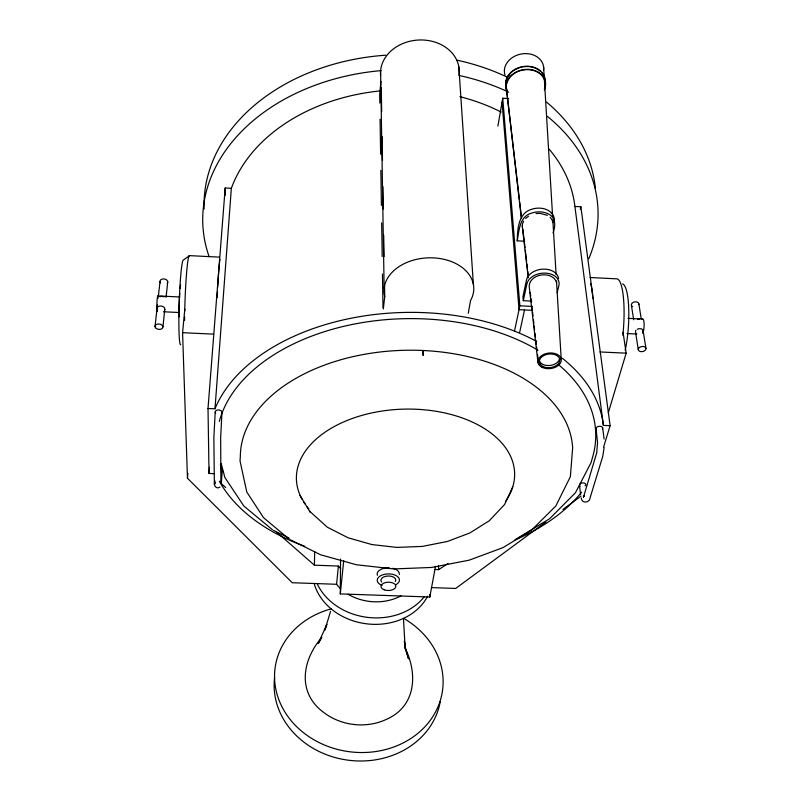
<?xml version="1.0" encoding="UTF-8"?>
<svg xmlns="http://www.w3.org/2000/svg" width="801" height="801" viewBox="0 0 801 801"><rect width="100%" height="100%" fill="white"/><g stroke="black" fill="none" stroke-linecap="round" stroke-linejoin="round"><path stroke-width="1.2" d="M435.484 566.497L429.807 597.005L340.305 593.911L340.555 559.088M340.745 568.74L338.382 566.047L314.403 565.186L314.673 551.428M522.362 227.023L522.442 224.05L523.554 221.126M554.262 220.916C554.973 216.48 551.859 212.455 548.174 210.363A17.141 12.596 -8.2 0 0 531.073 209.451C518.177 213.547 517.496 229.667 517.236 240.821L524.705 241.201M222.247 470.437L221.426 482.282M221.977 412.295L220.655 437.646L220.896 482.222M214.548 473.681L209.031 473.461L209.492 467.233M231.349 188.315L225.191 187.985L208.01 408.49L214.988 408.79L231.349 188.315A175.179 130.213 -1.8 0 1 379.674 90.964M215.219 412.014L213.867 437.366L214.338 481.972C213.416 485.286 216.58 489.872 220.005 487.058M604.134 447.509L602.712 456.52L590.207 497.451C589.937 503.018 581.796 503.929 581.206 498.052M340.455 588.735L336.58 584.289L292.245 582.738L187.464 478.217L187.885 473.321M215.028 480.98L214.678 484.124L215.099 482.843M187.464 478.217L182.578 332.695L184.811 309.226M380.916 81.442L379.684 94.258L379.824 102.989M336.58 584.289L338.382 566.047M340.305 593.911L343.729 560.73M162.933 326.878L164.836 308.906A3.925 2.693 7.7 0 1 164.736 309.607M166.067 297.341L167.719 281.852M155.034 326.508L157.427 304.931M158.438 295.779L160.02 281.481M383.329 308.976L384.73 296.56L384.55 285.316M497.902 126.107L502.738 98.233L508.775 98.613M468.295 313.221L470.487 300.695A44.926 31.88 -2.8 0 0 433.461 257.872A44.926 31.88 -2.8 0 0 384.73 296.56M517.236 240.821C519.138 230.738 519.338 216.56 531.453 213.166A17.171 12.586 -8.1 0 1 548.595 214.067C555.964 217.512 555.614 226.453 553.02 232.941M514.562 330.773L519.859 305.782L502.738 98.233M531.824 301.096L523.303 300.685L526.888 283.944A16.28 11.444 -7.5 0 1 545.501 273.121A16.28 11.444 -7.5 0 1 558.888 285.516L557.186 292.675M519.699 332.225L524.515 309.947M580.304 209.181L580.875 206.778L574.908 206.468A175.179 130.213 -1.8 0 0 549.166 149.176M330.563 611.293L324.906 630.037L326.838 624.39L318.237 643.563L321.792 637.476C302.277 659.764 296.781 692.444 323.364 712.199L323.444 712.259C341.066 725.936 366.207 728.83 386.422 719.358L386.523 719.318C416.27 706.132 417.852 673.721 405.006 647.839M608.289 412.795L626.152 353.171L623.078 332.345M603.614 447.068L610.112 425.671L580.875 206.778M506.092 81.161L507.474 77.086L510.047 73.402M506.132 81.422L507.494 77.377L510.107 73.602A19.594 15.73 -10.7 0 1 522.222 66.984M512.74 486.838L504.57 504.52L489.281 520.76L469.817 532.975L447.419 541.466L422.367 546.412L396.845 547.413L371.834 544.55L348.075 537.781L327.299 527.188L309.617 511.258M525.636 218.433L528.56 216.18M545.912 521.962L455.699 588.445L431.339 587.594M562.953 509.406L580.995 496.109M584.269 496.209L583.609 496.69L596.745 452.725L597.546 442.502L596.064 428.785M219.404 257.121L189.517 255.639L183.379 260.035A42.383 2.763 -88.1 0 0 179.174 303.669A42.383 2.763 -88.1 0 0 180.726 344.68M434.903 569.501L438.648 569.631L447.999 563.514M514.973 539.764L549.616 518.748L575.458 492.725L591.088 462.567L592.45 457.651A189.577 119.749 -1.5 0 0 558.948 365.036M536.029 213.547L540.084 213.366L547.393 215.319M562.432 358.317A197.717 124.936 -1.5 0 1 603.383 425.391L610.112 425.671M163.414 311.769L179.264 312.51M626.993 333.556L636.855 334.017M182.578 332.695L213.717 334.137M599.949 351.959L626.152 353.171M627.994 318.357L642.813 319.068M157.797 295.929L179.764 296.981M590.187 277.526L616.64 278.838A46.218 9.822 -86.4 0 1 622.838 335.249M519.859 305.782L532.134 306.433M532.505 310.367L519.038 309.657L502.057 102.178M273.501 530.392L289.181 538.162M290.332 539.784L320.61 554.773L356.405 564.755L393.691 568.93L431.689 567.448L469.196 560.159L503.018 547.624L531.463 530.262L555.854 505.952L570.362 476.685L572.685 447.268L572.114 442.392A166.238 103.79 -1.5 0 0 399.869 350.438A166.238 103.79 -1.5 0 0 240.35 456.089L240.04 460.965L246.778 492.004L263.509 517.636L288.861 538.883M272.46 529.761L243.884 506.062L224.871 477.526L221.186 463.449M221.036 483.454L225.702 487.539M277.056 532.495L314.403 565.186M550.157 217.311L552.049 219.824L552.96 222.668M299.985 495.439L310.247 512.3M556.615 282.853C552.99 270.147 529.181 273.341 529.211 286.608L537.952 362.392M507.303 91.574C504.98 86.608 506.883 80.631 510.417 76.726A19.635 15.73 -10.7 0 1 534.758 70.878A19.635 15.73 -10.7 0 1 544.43 88.851M405.046 647.989L408.57 658.863L405.436 647.879L404.375 641.12L405.106 647.378L403.534 619.573M638.878 303.949L641.231 318.758M643.133 330.763L645.966 348.565A3.895 2.563 -9.8 0 1 640.339 351.529A3.895 2.563 -9.8 0 1 640.019 347.093A3.895 2.563 -9.8 0 1 645.966 348.565M643.053 331.444L643.173 332.185M631.358 304.961L633.651 319.769M635.503 331.774L638.257 349.566M574.908 206.468L603.383 425.391M602.682 427.964L604.094 439.068M519.378 199.389L506.042 85.266L521.351 218.242M519.669 201.852L521.551 217.992M522.853 229.146L525.025 247.759M525.316 250.222L526.627 261.396M526.918 263.869L527.499 268.836M527.789 271.309L528.219 275.043M530.252 292.395L530.683 296.12M530.973 298.593L531.403 302.327M531.844 306.042L532.275 309.767M532.565 312.24L533.005 315.964M533.436 319.679L533.877 323.404M534.167 325.887L534.597 329.611M535.028 333.326L535.468 337.051M535.899 340.765L536.34 344.49M536.63 346.963L537.06 350.688M537.501 354.412L537.932 358.127M538.362 361.852L538.652 364.335M522.212 225.692L528.219 277.887M580.585 494.738L579.503 485.206A3.184 1.912 -6.3 0 0 580.054 486.107M523.303 300.685L522.933 296.73L526.497 279.98A16.24 11.444 -7.5 0 1 542.958 269.146A16.24 11.444 -7.5 0 1 558.587 278.548M458.833 66.833L473.371 284.285M543.599 66.863L552.6 216.22M552.82 219.955L556.124 274.713M556.495 280.931L561.221 359.349M438.497 565.896L438.648 569.631M429.716 594.502L429.807 597.005M381.276 87.85L381.676 111.599M382.087 136.591L382.477 160.34M382.918 186.583L383.289 209.081M383.719 235.324L384.069 256.57M380.595 70.688L384.14 288.27M380.075 119.219L380.615 154.172M380.865 170.403L381.406 205.356M381.676 222.828L382.197 256.53M382.467 274.012L382.988 307.714M208.01 408.49L209.031 473.461M225.191 187.985L225.211 195.374M427.634 596.194A60.025 49.512 7.4 0 1 367.909 623.969A60.025 49.512 7.4 0 1 314.413 584.36M424.36 596.625A60.375 49.642 7.4 0 1 367.879 617.411A60.375 49.642 7.4 0 1 317.376 584.119M401.001 595.844A46.989 38.548 7.4 0 1 348.145 594.292M642.342 319.289A7.609 1.752 -86.3 0 1 644.114 323.934A7.609 1.752 -86.3 0 1 642.732 333.346M637.236 329.301A3.855 2.573 -10 0 1 641.881 329.091A3.855 2.573 -10 0 1 642.722 332.115M635.583 331.093A3.855 2.573 -10 0 1 635.914 330.423M637.626 319.148A3.835 2.573 -10.2 0 1 639.548 319.249M631.548 305.612A3.795 2.583 -10.4 0 1 634.913 301.877A3.795 2.583 -10.4 0 1 638.808 304.64M632.61 306.643A3.795 2.583 -10.4 0 1 631.969 306.182M178.993 316.856A23.319 1.532 -88.1 0 1 179.764 293.246M180.175 288.34A23.319 1.532 -88.1 0 1 180.615 284.595M157.326 311.479A7.78 0.631 -88.2 0 1 157.066 300.816A7.78 0.631 -88.2 0 1 158.177 298.172M157.196 309.246A3.925 2.693 7.7 0 1 159.789 306.052A3.925 2.693 7.7 0 1 164.676 308.205M159.92 296.64A3.905 2.693 7.8 0 1 163.815 296.831M160.601 282.863A3.865 2.703 8 0 1 161.301 279.449A3.865 2.703 8 0 1 166.248 279.689A3.865 2.703 8 0 1 167.259 283.184M217.221 297.642A47.019 1.942 -87.9 0 1 217.471 292.005M217.712 287.189A47.019 1.942 -87.9 0 1 219.945 259.324M184.58 320.32A47.079 2.884 -88.1 0 1 184.62 316.745M184.731 311.058A47.079 2.884 -88.1 0 1 189.517 255.639M590.727 283.704A46.278 8.941 -86.5 0 1 592.86 298.573M622.557 283.874A41.582 8.991 -86.4 0 1 628.695 308.015A41.582 8.991 -86.4 0 1 625.17 350.257M381.646 582.037A7.419 4.175 -0.9 0 1 387.974 576.009A7.419 4.175 -0.9 0 1 395.324 581.516M382.037 585.381A11.134 6.258 -0.9 0 1 379.774 576.249A11.134 6.258 -0.9 0 1 396.175 575.619A11.134 6.258 -0.9 0 1 395.514 584.86M377.341 575.288A11.094 6.278 -0.9 0 1 389.156 567.749M392.901 568.259A11.094 6.278 -0.9 0 1 399.298 574.437M204.145 208.941A195.975 147.324 -1.8 0 1 385.752 55.199M457.221 60.235A195.975 147.324 -1.8 0 1 506.843 76.966M546.562 102.138A195.975 147.324 -1.8 0 1 595.383 188.235M547.423 116.385A197.727 147.124 -1.8 0 1 588.765 258.793M209.151 256.741A197.727 147.124 -1.8 0 1 381.066 70.628M459.434 75.544A197.727 147.124 -1.8 0 1 508.675 92.175M459.894 96.661A175.179 130.213 -1.8 0 1 501.216 112.08M581.636 492.164A197.717 124.936 -1.5 0 1 517.656 538.813M304.76 546.292A197.717 124.936 -1.5 0 1 219.374 481.241M214.988 408.79A197.717 124.936 -1.5 0 1 536.65 341.406M222.818 471.649A189.577 119.749 -1.5 0 1 220.305 464.78M219.324 421.426A189.577 119.749 -1.5 0 1 347.113 325.566A189.577 119.749 -1.5 0 1 538.002 350.217M302.217 499.494A109.156 67.064 -1.5 0 1 409.591 409.081A109.156 67.064 -1.5 0 1 505.831 500.965M308.846 508.865A109.156 67.064 -1.5 0 1 307.194 506.863M304.891 503.769A109.156 67.064 -1.5 0 1 303.499 501.646M504.98 75.024A19.795 16.01 -11 0 1 522.502 53.807A19.795 16.01 -11 0 1 543.609 70.027M559.418 359.208A10.263 6.829 -6.7 0 1 548.955 365.546A10.263 6.829 -6.7 0 1 539.183 360.009M507.303 92.716A19.995 16.02 -10.7 0 1 525.526 69.407A19.995 16.02 -10.7 0 1 544.36 89.932M506.562 88.641A19.955 16.02 -10.7 0 1 523.233 66.513A19.955 16.02 -10.7 0 1 545.141 82.643M543.619 75.574A19.594 15.73 -10.7 0 1 544.63 83.674M523.233 66.803A19.594 15.73 -10.7 0 1 540.405 71.309M541.907 72.891A19.594 15.73 -10.7 0 1 543.128 74.653M380.575 75.534A39.419 32.34 -3.9 0 1 420.765 39.96A39.419 32.34 -3.9 0 1 458.973 75.284M596.234 429.306A3.334 2.093 -7.4 0 1 599.569 426.262A3.334 2.093 -7.4 0 1 602.362 429.056M579.544 484.705A3.184 1.912 -6.3 0 1 584.009 483.003A3.184 1.912 -6.3 0 1 585.07 485.897M215.689 413.116A3.384 2.173 4.4 0 1 216.41 410.392A3.384 2.173 4.4 0 1 220.756 410.573A3.384 2.173 4.4 0 1 221.527 413.366M220.625 468.655A3.224 1.982 3.9 0 1 221.316 471.799M440.26 701.556A83.715 72.911 7.4 0 1 346.953 760.019A83.715 72.911 7.4 0 1 274.593 677.646M403.594 618.322A84.465 73.251 7.4 0 1 418.402 732.915A84.465 73.251 7.4 0 1 287.379 715.754A84.465 73.251 7.4 0 1 331.234 608.84M583.929 496.029L583.378 497.061L583.929 496.029M423.088 352.81L422.968 350.488L423.158 355.464L423.088 352.81M156.285 328.47A3.965 2.683 7.4 0 0 162.823 327.569A3.965 2.683 7.4 0 0 157.837 324.025A3.965 2.683 7.4 0 0 156.285 328.47M384.18 589.806A7.439 4.165 -0.9 0 0 395.854 586.622A7.439 4.165 -0.9 0 0 385.281 582.607A7.439 4.165 -0.9 0 0 384.18 589.806M542.107 367.329A11.735 7.8 -6.7 0 0 561.101 361.401A11.735 7.8 -6.7 0 0 545.531 353.742A11.735 7.8 -6.7 0 0 542.107 367.329M542.998 366.508A10.273 6.829 -6.7 0 0 559.649 361.371A10.273 6.829 -6.7 0 0 546.082 354.623A10.273 6.829 -6.7 0 0 542.998 366.508"/></g></svg>
